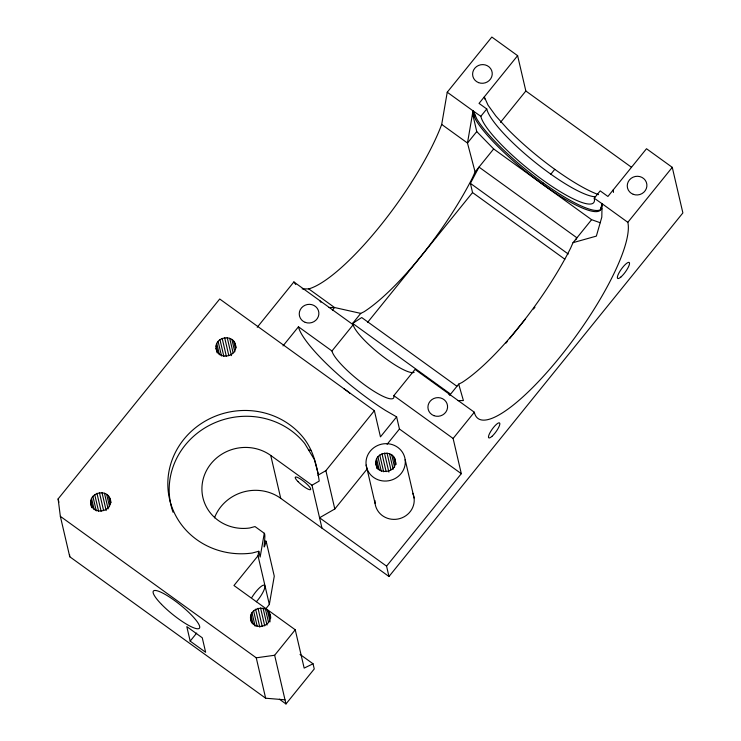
<?xml version="1.0" encoding="UTF-8"?>
<svg xmlns="http://www.w3.org/2000/svg" width="741" height="741" viewBox="0 0 741 741"><rect width="100%" height="100%" fill="white"/><g stroke="black" fill="none" stroke-linecap="round" stroke-linejoin="round"><path stroke-width="1.11" d="M573.034 242.659L596.357 236.11L601.812 217.132L602.053 203.701L594.245 198.227A72.238 14.885 38.9 0 1 542.838 180.063A72.238 14.885 38.9 0 1 480.826 116.328L473.017 110.835L467.478 143.041L475.092 171.931L472.638 177.451A124.775 31.187 -54.2 0 1 364.09 311.739L360.737 313.387L352.66 323.391L450.611 394.119L458.688 384.125L462.041 382.476A124.775 31.187 -54.2 0 0 570.589 248.189L573.034 242.659L591.605 219.688L600.238 222.735M91.903 507.733C84.428 492.506 110.27 485.911 110.891 502.787M110.363 500.536C112.123 512.411 92.264 515.273 90.865 503.241M216.094 348.316C214.344 336.442 234.193 333.58 235.601 345.612C237.352 357.486 217.502 360.348 216.094 348.316L217.141 352.809M311.989 485.225L319.223 481.066C316.879 465.709 313.378 450.222 303.356 437.69A75.526 71.451 -13.1 0 0 173.848 455.65A75.526 71.451 -13.1 0 0 252.209 553.036L258.785 551.276L260.137 557.075L264.287 533.279L254.997 526.573L249.615 528.009A42.691 40.385 -13.1 0 1 203.479 478.001A42.691 40.385 -13.1 0 1 270.752 455.446L311.989 485.225L321.965 528.111M375.909 463.718C374.149 451.843 394.008 448.981 395.407 461.013C397.167 472.888 377.308 475.75 375.909 463.718L376.947 468.192M591.605 219.688L493.663 148.95L476.75 131.574L473.082 115.818L473.175 110.641M601.618 206.813L601.988 203.979L600.414 210.074A82.094 16.913 38.9 0 1 542.634 184.324A82.094 16.913 38.9 0 1 475.926 120.172L474.37 116.754L473.24 111.011L476.852 119.032A82.094 16.913 38.9 0 0 543.561 183.175A82.094 16.913 38.9 0 0 601.34 208.925M251.421 622.051C245.327 607.166 270.317 602.072 270.734 618.142M302.171 288.897L308.756 288.897A124.775 31.187 -54.2 0 0 441.701 124.432L447.24 92.217L491.839 37.05L517.616 55.668L525.841 90.995L631.369 167.197M265.769 608.87L269.335 604.461L258.007 555.778L258.785 551.276M269.335 604.461L274.272 576.165L266.158 541.3L265.361 540.949M266.158 541.3C261.647 556.991 266.352 535.095 264.287 533.279M475.018 114.966L474.37 116.754L473.082 115.818M564.818 259.193L472.545 192.558L470.405 183.36L479.001 167.096L576.859 237.768L575.785 239.797M509.613 338.6L525.536 318.889M533.492 309.016L534.946 307.219M285.007 699.81L265.649 698.217L69.756 556.75L60.354 516.347L58.122 498.906L219.716 299.003L374.372 410.681L380.457 436.857L396.62 416.868L385.394 410.384A82.094 16.913 38.9 0 1 298.456 326.79L282.997 345.908M257.238 327.281L293.89 281.941L353.179 324.753A39.403 8.114 38.9 0 0 381.587 355.448A39.403 8.114 38.9 0 0 414.163 372.325M517.616 55.668L479.038 103.388L486.772 108.973A72.238 14.885 38.9 0 0 533.918 161.343A72.238 14.885 38.9 0 0 595.236 196.782M480.826 116.328L486.772 108.973M332.394 310.164L334.534 307.515L360.737 313.387M476.75 131.574L467.478 143.041L441.701 124.432M500.481 122.367L525.841 90.995M475.092 171.931L493.663 148.95M594.245 198.227L600.182 190.872L607.916 196.458L646.495 148.728L672.272 167.346L682.878 212.926L388.979 576.507L386.57 566.152L461.31 473.694L453.112 438.468L393.832 395.657A39.403 8.114 38.9 0 1 365.785 385.755A39.403 8.114 38.9 0 1 331.968 350.984L353.179 324.753M367.517 322.492L472.545 192.558M542.634 184.324L543.561 183.175M550.813 174.2L554.759 169.328M317.87 475.268L325.892 470.655L374.372 410.681M258.007 555.778L233.961 585.52L295.242 629.776L304.162 668.104L313.045 663.788L314.249 668.966L285.97 703.95L279.403 699.208M190.178 641.122L186.806 626.627L202.265 637.788L205.646 652.293L190.178 641.122L196.68 633.083M393.832 395.657L415.034 369.416L474.323 412.228A124.775 31.187 -54.2 0 0 560.242 356.643A124.775 31.187 -54.2 0 0 627.831 222.319L672.272 167.346M386.57 566.152L319.556 517.755L334.812 508.984L367.49 468.553M387.098 444.294L399.445 429.02L396.62 416.868M505.992 343.083L507.446 341.286M60.354 516.347L256.247 657.813L274.642 655.257L295.242 629.776M453.112 438.468L474.323 412.228M352.66 323.391L361.71 317.537L456.854 386.246M329.041 307.506L334.534 307.515L308.756 288.897M457.919 400.575L463.412 400.575L458.688 384.125M173.024 512.216A75.526 71.451 -13.1 0 1 209.518 425.288A75.526 71.451 -13.1 0 1 304.708 443.498L308.46 449.722L310.951 450.324M602.053 203.701L627.831 222.319M447.24 92.217L473.017 110.835M600.673 207.962L601.961 208.888M470.405 183.36L568.264 254.033M298.456 326.79L331.968 350.984M399.445 429.02L461.31 473.694M270.743 455.446L280.728 498.332L388.979 576.507M300.04 654.396L313.045 663.788M448.546 393.619L449.833 395.407M319.667 300.55L320.909 302.291M293.89 281.941L295.761 284.544M308.46 449.722L314.36 459.559L318.389 474.388M250.903 619.809C253.82 631.48 273.225 626.395 269.946 614.78M484.799 99.099L484.29 96.895L488.041 105.185L495.933 116.078L507.428 128.832A82.094 16.913 38.9 0 0 598.552 194.642M405.16 459.661A19.701 18.636 -13.1 0 1 377.956 479.742A19.701 18.636 -13.1 0 1 373.853 447.694A19.701 18.636 -13.1 0 1 405.16 459.661L414.08 497.989M394.768 458.66L396.194 464.366M393.508 456.567L395.333 464.394M391.72 454.872L394.582 467.163M389.507 453.677L393.147 469.331M387.043 453.084L390.942 469.85M384.477 453.112L388.895 472.119M381.995 453.779L386.154 471.665M379.753 455.03L383.662 471.795M377.929 456.78L381.309 471.313M376.623 458.911L379.225 470.09M375.928 461.282L377.753 469.099M376.539 466.061L377.067 468.303M366.156 465.07L375.076 503.398M325.892 470.655L334.812 508.984M234.962 343.259L236.12 347.853M233.702 341.166L235.527 349.02M231.905 339.471L234.777 351.808M229.701 338.276L233.091 352.864M227.228 337.683L231.405 355.634M224.662 337.711L228.839 355.671M222.18 338.378L226.357 356.338M219.947 339.628L223.865 356.467M218.113 341.379L221.513 355.967M216.807 343.509L219.419 354.735M216.122 345.871L217.687 352.605M269.002 612.538L270.308 618.142M267.464 610.612L270.076 621.838M265.454 609.148L268.585 622.616M274.642 655.257L285.97 703.95M263.101 608.241L267.019 625.071M260.563 607.944L264.741 625.904M258.016 608.287L262.194 626.247M255.626 609.25L259.813 627.201M253.579 610.751L257.229 626.469M251.986 612.705L255.117 626.173M250.967 614.974L253.061 623.95M250.597 617.392L251.903 623.005M256.247 657.813L265.649 698.217M109.733 498.193L110.77 502.685M108.473 496.1L110.298 503.954M106.676 494.395L109.548 506.742M104.462 493.21L108.121 508.919M101.999 492.608L106.176 510.568M99.433 492.645L103.61 510.595M96.951 493.311L101.128 511.262M94.709 494.562L98.627 511.392M92.884 496.303L96.274 510.901M91.578 498.443L94.19 509.66M90.884 500.805L92.458 507.539M58.122 498.906L58.9 502.25M69.543 554.537L69.756 556.75M412.802 493.293A19.701 18.636 -13.1 0 1 397.963 519.024A19.701 18.636 -13.1 0 1 374.946 500.471M251.94 597.348A13.134 3.279 -54.2 0 1 264.602 585.381A13.134 3.279 -54.2 0 1 256.358 601.757M344.037 388.868A9.855 2.028 38.9 0 1 349.974 393.415M214.492 517.829A42.691 40.385 -13.1 0 1 280.728 498.332M613.168 189.965A82.094 16.913 38.9 0 1 613.446 192.41M161.547 604.387A29.557 6.085 38.9 0 0 199.385 628.238A29.557 6.085 38.9 0 0 168.318 596.301A29.557 6.085 38.9 0 0 161.547 604.387M298.021 481.622A9.855 2.028 38.9 0 0 310.636 489.569A9.855 2.028 38.9 0 0 300.281 478.927A9.855 2.028 38.9 0 0 298.021 481.622M433.902 415.655A9.855 9.318 -13.1 0 0 447.508 405.614A9.855 9.318 -13.1 0 0 431.855 399.631A9.855 9.318 -13.1 0 0 433.902 415.655M491.913 436.403A9.198 2.297 -54.2 0 0 499.814 423.389A9.198 2.297 -54.2 0 0 490.746 431.373A9.198 2.297 -54.2 0 0 491.913 436.403M633.231 194.309A9.855 9.318 -13.1 0 0 646.837 184.268A9.855 9.318 -13.1 0 0 631.184 178.285A9.855 9.318 -13.1 0 0 633.231 194.309M478.575 82.631A9.855 9.318 -13.1 0 0 492.181 72.59A9.855 9.318 -13.1 0 0 476.528 66.607A9.855 9.318 -13.1 0 0 478.575 82.631M621.023 276.902A9.855 2.464 -54.2 0 0 629.489 262.962A9.855 2.464 -54.2 0 0 619.772 271.521A9.855 2.464 -54.2 0 0 621.023 276.902M305.209 322.354A9.855 9.318 -13.1 0 0 318.815 312.322A9.855 9.318 -13.1 0 0 303.162 306.339A9.855 9.318 -13.1 0 0 305.209 322.354"/></g></svg>
